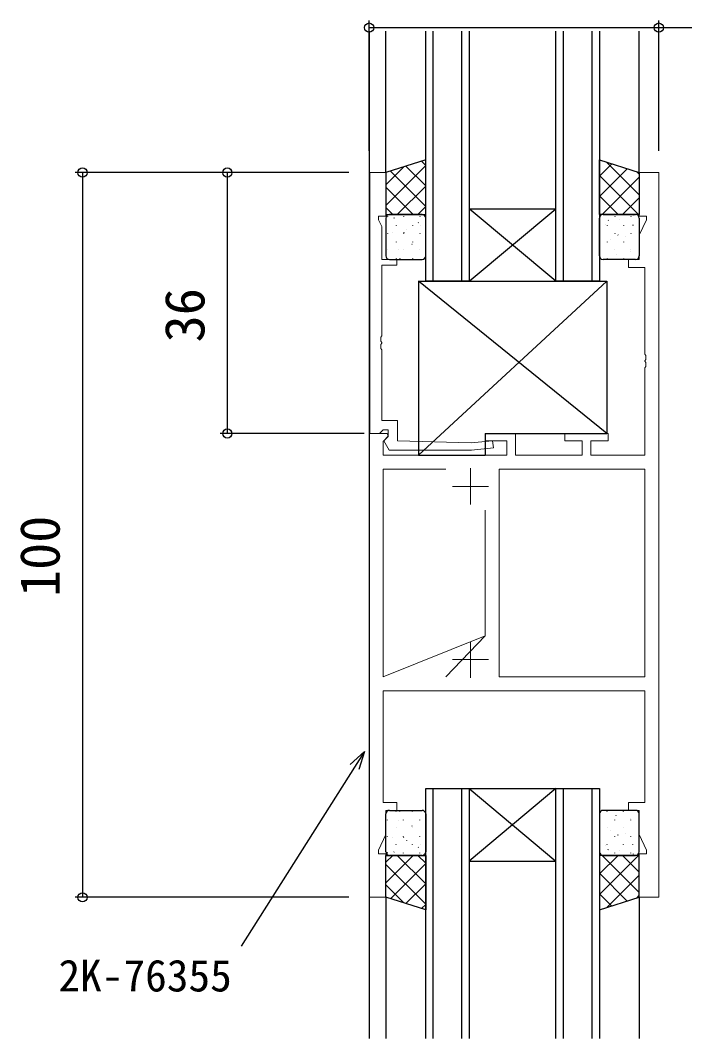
# Model space of a CAD drawing. Units: millimetres, scale not verified. Extents: x -437 to 438, y -681 to 679.
# Drawn here: x -124.2 to -32.5, y 92.3 to 232.8 of the extents above; entities that cross this region are included whole.
import ezdxf
from ezdxf.enums import TextEntityAlignment as Align

# ---------------------------------------------------------------- set-up
doc = ezdxf.new("R2010")
doc.units = ezdxf.units.MM
doc.header["$LTSCALE"] = 4
doc.layers.add('0-2_YKK_11', color=7, linetype='Continuous', lineweight=18)
for name, color, linetype in [('0-3_YKK_12', 2, 'Continuous'), ('0-4_YKK_13', 4, 'Continuous'), ('0-6_YKK_D', 6, 'Continuous')]:
    doc.layers.add(name, color=color, linetype=linetype)
doc.styles.add('ＭＳ ゴシック', font='')
doc.styles.get('ＭＳ ゴシック').set_extended_font_data('MS Gothic')

msp = doc.modelspace()

# ---------------------------------------------------------------- linework, layer by layer
at = {"layer": '0-2_YKK_11'}
for p, q in [((-62.058, 166.035), (-62.058, 171.035)), ((-59.558, 168.535), (-64.558, 168.535)), ((-60.058, 147.908), (-60.058, 165.263)), ((-62.058, 142.135), (-62.058, 147.135)), ((-59.558, 144.635), (-64.558, 144.635))]:
    msp.add_line(p, q, dxfattribs=at)
for points in [[(-36.058, 211.835), (-36.058, 111.835), (-38.758, 111.835), (-38.758, 117.835), (-37.758, 117.835), (-37.758, 118.335), (-38.758, 120.48), (-38.758, 123.835), (-40.258, 123.835), (-40.258, 124.935), (-37.988, 124.935), (-37.988, 140.335), (-74.128, 140.335), (-74.128, 124.935), (-72.258, 124.935), (-72.258, 123.835), (-73.758, 123.835), (-73.758, 120.48), (-74.758, 118.335), (-74.758, 117.835), (-73.758, 117.835), (-73.758, 111.835), (-76.058, 111.835), (-76.058, 175.835), (-73.582, 175.835), (-73.421, 175.447), (-74.128, 174.741), (-74.128, 172.835), (-57.058, 172.835), (-57.058, 174.835), (-60.058, 174.835), (-60.058, 175.835), (-55.858, 175.835), (-55.858, 172.835), (-46.658, 172.835), (-46.658, 174.835), (-49.058, 174.835), (-49.058, 175.835), (-43.058, 175.835), (-43.058, 174.835)], [(-43.058, 174.835), (-45.458, 174.835), (-45.458, 172.835), (-37.988, 172.835), (-37.988, 184.877), (-37.868, 185.06), (-37.868, 185.61), (-37.988, 185.794), (-37.988, 185.877), (-37.868, 186.06), (-37.868, 186.61), (-37.988, 186.794), (-37.988, 198.735), (-40.258, 198.735), (-40.258, 199.835), (-38.758, 199.835), (-38.758, 203.191), (-37.758, 205.335), (-37.758, 205.835), (-38.758, 205.835), (-38.758, 211.835), (-36.058, 211.835)], [(-65.471, 170.905), (-74.128, 170.905), (-74.128, 142.265), (-60.058, 147.908), (-65.471, 142.265)]]:
    msp.add_lwpolyline(points, dxfattribs=at)
for points in [[(-75.958, 175.835), (-75.958, 211.835), (-73.758, 211.835), (-73.758, 205.835), (-74.758, 205.835), (-74.758, 205.335), (-74.328, 204.413), (-74.328, 199.835), (-72.258, 199.835), (-72.258, 199.035), (-74.328, 199.035), (-74.328, 189.294), (-74.448, 189.11), (-74.448, 188.56), (-74.328, 188.377), (-74.328, 188.294), (-74.448, 188.11), (-74.448, 187.56), (-74.328, 187.377), (-74.328, 177.635), (-72.158, 177.635), (-72.158, 174.835), (-61.958, 174.535), (-59.008, 174.833), (-58.907, 173.838), (-61.907, 173.535), (-73.281, 173.535), (-74.031, 174.835), (-73.458, 175.409), (-73.458, 176.335), (-74.128, 176.335), (-74.328, 176.135), (-74.628, 175.835)], [(-58.128, 170.905), (-58.128, 142.265), (-37.988, 142.265), (-37.988, 170.905)]]:
    msp.add_lwpolyline(points, close=True, dxfattribs=at)
at = {"layer": '0-3_YKK_12'}
for p, q in [((-76.058, 231.335), (-76.058, 92.335)), ((-73.758, 211.835), (-73.758, 231.335)), ((-68.258, 196.835), (-68.258, 231.335)), ((-67.258, 231.335), (-67.258, 196.835)), ((-63.258, 196.835), (-63.258, 231.335)), ((-50.258, 196.835), (-50.258, 231.335)), ((-49.258, 231.335), (-49.258, 196.835)), ((-45.258, 196.835), (-45.258, 231.335)), ((-38.758, 211.835), (-38.758, 231.335)), ((-62.258, 206.835), (-50.258, 206.835)), ((-62.258, 196.835), (-50.258, 206.835)), ((-50.258, 196.835), (-62.258, 206.835)), ((-62.258, 196.835), (-50.258, 196.835)), ((-67.258, 126.835), (-67.258, 92.335)), ((-63.258, 92.335), (-63.258, 126.835)), ((-62.258, 126.835), (-50.258, 126.835)), ((-62.258, 126.835), (-50.258, 116.835)), ((-50.258, 126.835), (-62.258, 116.835)), ((-49.258, 126.835), (-49.258, 92.335)), ((-45.258, 92.335), (-45.258, 126.835)), ((-62.258, 116.835), (-50.258, 116.835)), ((-73.758, 111.835), (-73.758, 92.335)), ((-38.758, 111.835), (-38.758, 92.335))]:
    msp.add_line(p, q, dxfattribs=at)
for points in [[(-62.258, 231.335), (-62.258, 196.835), (-68.258, 196.835)], [(-44.258, 231.335), (-44.258, 196.835), (-50.258, 196.835)], [(-68.258, 92.335), (-68.258, 126.835), (-62.258, 126.835), (-62.258, 92.335)], [(-50.258, 92.335), (-50.258, 126.835), (-44.258, 126.835), (-44.258, 92.335)]]:
    msp.add_lwpolyline(points, dxfattribs=at)
at = {"layer": '0-4_YKK_13'}
for p, q in [((-73.758, 207.3), (-68.258, 212.8)), ((-73.758, 210.129), (-71.266, 212.621)), ((-70.978, 212.712), (-68.258, 209.991)), ((-68.827, 213.389), (-68.258, 212.82)), ((-44.258, 211.345), (-42.566, 213.036)), ((-44.258, 208.516), (-40.416, 212.358)), ((-43.226, 213.244), (-38.758, 208.776)), ((-73.128, 212.034), (-68.258, 207.163)), ((-44.258, 211.447), (-38.861, 206.05)), ((-43.895, 206.05), (-38.758, 211.188)), ((-39.095, 211.942), (-38.758, 211.604)), ((-73.758, 209.834), (-69.974, 206.05)), ((-72.179, 206.05), (-68.258, 209.972)), ((-44.258, 208.619), (-41.689, 206.05)), ((-41.066, 206.05), (-38.758, 208.359)), ((-73.758, 207.006), (-72.802, 206.05)), ((-69.351, 206.05), (-68.258, 207.144)), ((-73.758, 205.55), (-73.758, 200.335)), ((-73.577, 205.631), (-73.574, 205.624)), ((-73.543, 205.755), (-73.543, 205.718)), ((-68.758, 206.05), (-73.258, 206.05)), ((-72.659, 205.62), (-72.618, 205.558)), ((-71.3, 205.755), (-71.3, 205.718)), ((-69.058, 205.755), (-69.058, 205.718)), ((-68.258, 200.335), (-68.258, 205.55)), ((-44.258, 200.335), (-44.258, 205.55)), ((-43.758, 206.05), (-39.258, 206.05)), ((-43.044, 205.269), (-43.002, 205.207)), ((-42.148, 205.755), (-42.148, 205.718)), ((-41.539, 205.412), (-41.536, 205.405)), ((-39.905, 205.755), (-39.905, 205.718)), ((-39.567, 205.861), (-39.564, 205.854)), ((-38.758, 205.55), (-38.758, 200.335)), ((-72.331, 204.544), (-72.331, 204.507)), ((-70.877, 204.023), (-70.874, 204.016)), ((-70.089, 204.544), (-70.089, 204.507)), ((-69.282, 204.957), (-69.241, 204.894)), ((-68.918, 204.507), (-68.915, 204.5)), ((-43.41, 204.68), (-43.408, 204.673)), ((-43.179, 204.544), (-43.179, 204.507)), ((-40.936, 204.544), (-40.936, 204.507)), ((-39.666, 204.606), (-39.625, 204.543)), ((-38.838, 203.804), (-38.836, 203.796)), ((-73.543, 203.475), (-73.543, 203.438)), ((-72.848, 203.574), (-72.846, 203.566)), ((-71.324, 203.603), (-71.283, 203.541)), ((-71.3, 203.475), (-71.3, 203.438)), ((-69.058, 203.475), (-69.058, 203.438)), ((-42.669, 202.587), (-42.666, 202.58)), ((-42.148, 203.475), (-42.148, 203.438)), ((-41.709, 203.252), (-41.667, 203.19)), ((-40.71, 203.072), (-40.707, 203.064)), ((-39.905, 203.475), (-39.905, 203.438)), ((-73.543, 201.195), (-73.543, 201.158)), ((-72.331, 202.264), (-72.331, 202.227)), ((-72.02, 201.233), (-72.017, 201.226)), ((-71.3, 201.195), (-71.3, 201.158)), ((-70.148, 201.965), (-70.146, 201.958)), ((-70.089, 202.264), (-70.089, 202.227)), ((-69.058, 201.195), (-69.058, 201.158)), ((-43.179, 202.264), (-43.179, 202.227)), ((-42.148, 201.195), (-42.148, 201.158)), ((-40.936, 202.264), (-40.936, 202.227)), ((-39.969, 200.979), (-39.966, 200.972)), ((-39.905, 201.195), (-39.905, 201.158)), ((-73.258, 199.835), (-68.758, 199.835)), ((-72.331, 199.984), (-72.331, 199.947)), ((-71.879, 200.001), (-71.837, 199.939)), ((-70.089, 199.984), (-70.089, 199.947)), ((-39.258, 199.835), (-43.758, 199.835)), ((-43.179, 199.984), (-43.179, 199.947)), ((-41.94, 200.53), (-41.938, 200.523)), ((-40.936, 199.984), (-40.936, 199.947)), ((-69.258, 196.835), (-69.258, 172.835)), ((-43.257, 196.835), (-69.258, 172.835)), ((-43.257, 175.835), (-69.258, 196.835)), ((-60.058, 175.835), (-60.058, 172.835)), ((-60.058, 175.835), (-43.257, 175.835)), ((-69.258, 172.835), (-60.058, 172.835)), ((-73.258, 123.835), (-68.758, 123.835)), ((-72.331, 123.687), (-72.331, 123.724)), ((-71.879, 123.669), (-71.837, 123.732)), ((-70.089, 123.687), (-70.089, 123.724)), ((-39.258, 123.835), (-43.758, 123.835)), ((-43.179, 123.687), (-43.179, 123.724)), ((-40.936, 123.687), (-40.936, 123.724)), ((-73.758, 118.12), (-73.758, 123.335)), ((-73.543, 122.475), (-73.543, 122.513)), ((-72.02, 122.437), (-72.017, 122.444)), ((-71.3, 122.475), (-71.3, 122.513)), ((-69.058, 122.475), (-69.058, 122.513)), ((-68.258, 123.335), (-68.258, 118.12)), ((-44.258, 123.335), (-44.258, 118.12)), ((-42.148, 122.475), (-42.148, 122.513)), ((-41.94, 123.141), (-41.938, 123.148)), ((-39.969, 122.692), (-39.966, 122.699)), ((-39.905, 122.475), (-39.905, 122.513)), ((-38.758, 118.12), (-38.758, 123.335)), ((-72.331, 121.407), (-72.331, 121.444)), ((-70.148, 121.705), (-70.146, 121.712)), ((-70.089, 121.407), (-70.089, 121.444)), ((-43.179, 121.407), (-43.179, 121.444)), ((-42.669, 121.084), (-42.666, 121.091)), ((-40.936, 121.407), (-40.936, 121.444)), ((-73.543, 120.195), (-73.543, 120.233)), ((-72.848, 120.097), (-72.846, 120.104)), ((-71.324, 120.067), (-71.283, 120.13)), ((-71.3, 120.195), (-71.3, 120.233)), ((-70.877, 119.648), (-70.874, 119.655)), ((-69.058, 120.195), (-69.058, 120.233)), ((-42.148, 120.195), (-42.148, 120.233)), ((-41.709, 120.418), (-41.667, 120.481)), ((-40.71, 120.599), (-40.707, 120.606)), ((-39.905, 120.195), (-39.905, 120.233)), ((-38.838, 119.867), (-38.836, 119.874)), ((-73.577, 118.04), (-73.574, 118.047)), ((-72.659, 118.05), (-72.618, 118.113)), ((-72.331, 119.127), (-72.331, 119.164)), ((-70.089, 119.127), (-70.089, 119.164)), ((-69.282, 118.714), (-69.241, 118.776)), ((-68.918, 119.163), (-68.915, 119.17)), ((-43.41, 118.991), (-43.408, 118.998)), ((-43.179, 119.127), (-43.179, 119.164)), ((-43.044, 118.401), (-43.002, 118.464)), ((-41.539, 118.259), (-41.536, 118.266)), ((-40.936, 119.127), (-40.936, 119.164)), ((-39.666, 119.065), (-39.625, 119.127)), ((-73.758, 116.665), (-72.802, 117.62)), ((-73.758, 113.836), (-69.974, 117.62)), ((-73.543, 117.915), (-73.543, 117.953)), ((-68.758, 117.62), (-73.258, 117.62)), ((-72.179, 117.62), (-68.258, 113.699)), ((-71.3, 117.915), (-71.3, 117.953)), ((-69.351, 117.62), (-68.258, 116.527)), ((-69.058, 117.915), (-69.058, 117.953)), ((-44.258, 115.052), (-41.689, 117.62)), ((-44.258, 112.223), (-38.861, 117.62)), ((-43.895, 117.62), (-38.758, 112.483)), ((-43.758, 117.62), (-39.258, 117.62)), ((-42.148, 117.915), (-42.148, 117.953)), ((-41.066, 117.62), (-38.758, 115.311)), ((-39.905, 117.915), (-39.905, 117.953)), ((-39.567, 117.81), (-39.564, 117.817)), ((-73.758, 116.37), (-68.258, 110.87)), ((-73.128, 111.637), (-68.258, 116.508)), ((-44.258, 115.155), (-40.416, 111.313)), ((-43.226, 110.427), (-38.758, 114.895)), ((-73.758, 113.542), (-71.266, 111.05)), ((-70.978, 110.959), (-68.258, 113.679)), ((-44.258, 112.326), (-42.566, 110.635)), ((-39.095, 111.729), (-38.758, 112.067)), ((-68.827, 110.281), (-68.258, 110.851))]:
    msp.add_line(p, q, dxfattribs=at)
for points in [[(-73.758, 211.835), (-73.758, 206.05), (-68.258, 206.05), (-68.258, 213.569)], [(-38.758, 211.835), (-38.758, 206.05), (-44.258, 206.05), (-44.258, 213.569)], [(-73.758, 111.835), (-73.758, 117.62), (-68.258, 117.62), (-68.258, 110.102)], [(-38.758, 111.835), (-38.758, 117.62), (-44.258, 117.62), (-44.258, 110.102)]]:
    msp.add_lwpolyline(points, close=True, dxfattribs=at)
msp.add_lwpolyline([(-69.258, 196.835), (-43.257, 196.835), (-43.257, 175.835)], dxfattribs=at)
for centre, start, end in [((-73.258, 205.55), 90, 180), ((-68.758, 205.55), 0, 90), ((-43.758, 205.55), 90, 180), ((-39.258, 205.55), 0, 90), ((-73.258, 200.335), 180, 270), ((-68.758, 200.335), 270, 0), ((-43.758, 200.335), 180, 270), ((-39.258, 200.335), 270, 0), ((-73.258, 123.335), 90, 180), ((-68.758, 123.335), 0, 90), ((-43.758, 123.335), 90, 180), ((-39.258, 123.335), 0, 90), ((-73.258, 118.12), 180, 270), ((-68.758, 118.12), 270, 0), ((-43.758, 118.12), 180, 270), ((-39.258, 118.12), 270, 0)]:
    msp.add_arc(centre, 0.5, start, end, dxfattribs=at)
at = {"layer": '0-6_YKK_D'}
for p, q in [((-76.058, 214.835), (-76.058, 232.835)), ((-76.058, 231.835), (-36.058, 231.835)), ((-36.058, 214.835), (-36.058, 232.835)), ((-36.058, 214.835), (-36.058, 232.835)), ((-36.058, 231.835), (-24.558, 231.835)), ((-78.858, 211.835), (-116.658, 211.835)), ((-115.658, 211.835), (-115.658, 111.835)), ((-78.858, 211.835), (-96.658, 211.835)), ((-95.658, 211.835), (-95.658, 175.835)), ((-76.758, 175.835), (-96.658, 175.835)), ((-78.858, 111.835), (-116.658, 111.835))]:
    msp.add_line(p, q, dxfattribs=at)
for points in [[(-76.727, 131.968), (-78.089, 129.813), (-93.723, 105.088)], [(-78.667, 130.178), (-76.727, 131.968), (-77.512, 129.448)]]:
    msp.add_lwpolyline(points, dxfattribs=at)
for centre in [(-76.058, 231.835), (-36.058, 231.835), (-36.058, 231.835), (-115.658, 211.835), (-95.658, 211.835), (-95.658, 175.835), (-115.658, 111.835)]:
    msp.add_circle(centre, 0.637, dxfattribs=at)

# ---------------------------------------------------------------- texts
at = {"layer": '0-6_YKK_D', "style": 'ＭＳ ゴシック'}
for s, p in [('36', (-97.158, 188.402)), ('100', (-117.158, 153.27))]:
    msp.add_text(s, height=5.499, rotation=90, dxfattribs=at).set_placement(p, align=Align.BOTTOM_LEFT)
msp.add_text('2K-76355', height=4.399, dxfattribs=at).set_placement((-118.976, 97.521), align=Align.BOTTOM_LEFT)

doc.saveas('drawing.dxf')
